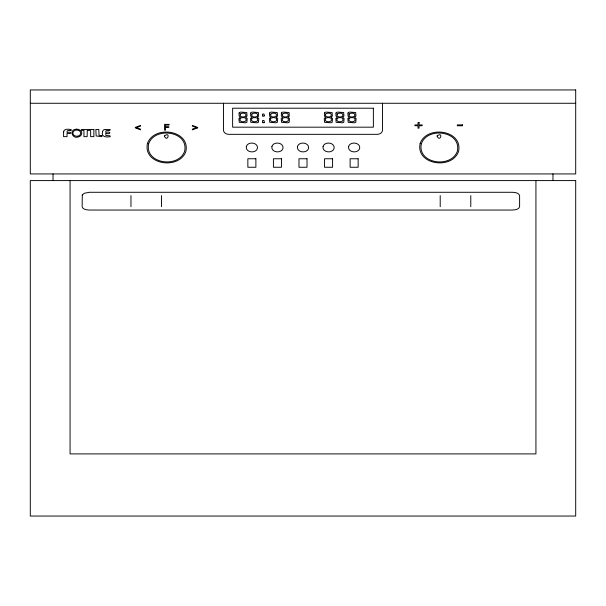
<?xml version="1.0" encoding="UTF-8"?>
<svg xmlns="http://www.w3.org/2000/svg" width="606" height="606" viewBox="0 0 606 606"><rect width="100%" height="100%" fill="white"/><g stroke="black" fill="none" stroke-linecap="round" stroke-linejoin="round"><path stroke-width="0.91" d="M76.204 129.237C68.811 129.404 72.182 139.425 78.401 136.903C80.742 136.539 82.628 133.865 81.431 131.623C81.174 129.29 74.886 128.957 76.939 129.207M30.3 103.27L575.7 103.27M101.763 135.706L99.02 135.312L98.823 129.464L95.846 129.464L96.142 135.956L101.293 136.63L101.967 136.448L101.876 135.744M552.975 173.907L552.975 180.588M535.931 180.588L535.931 453.909L70.069 453.909L70.069 180.588M470.786 195.617L470.786 206.714M440.206 195.617L440.206 206.714M382.537 103.27L382.537 130.146C382.469 132.82 379.591 134.396 377.174 134.335L228.826 134.335C226.409 134.396 223.531 132.82 223.462 130.146L223.462 103.27M161.544 195.617L161.544 206.714M130.972 195.617L130.972 206.714M53.025 173.93L53.025 180.588M87.279 130.532L87.143 136.638L83.931 136.638L83.931 130.434L81.628 130.358L81.446 129.449L89.817 129.449L89.59 130.381L87.279 130.532M63.622 131.934L63.569 136.638L67.046 136.638L67.046 133.343C72.606 134.487 71.758 131.35 67.046 132.358C66.206 129.169 70.773 131.479 71.47 129.995C70.235 129.048 63.547 128.199 63.622 131.934M102.611 131.494C100.626 137.07 106.512 137.494 110.247 136.638L109.959 135.744L105.906 135.57L105.755 133.343C111.299 134.911 111.277 130.851 105.777 132.373C104.558 128.593 110.542 132.267 110.247 129.464C108.209 130.116 103.02 127.972 102.611 131.494M72.765 132.926C72.75 137.047 80.181 137.494 80.712 133.396C80.871 129.086 73.394 128.942 72.765 132.926M240.324 114.072C238.908 117.488 244.392 117.609 245.816 116.034A9.696 9.696 0 0 0 245.816 114.064C244.862 112.852 241.286 112.845 240.324 114.072M240.173 118.534C238.552 122.276 244.339 122.442 245.968 120.799A11.635 11.635 0 0 0 245.968 118.534C244.953 117.291 241.188 117.284 240.173 118.534M251.899 114.072C250.483 117.488 255.974 117.609 257.399 116.034A9.696 9.696 0 0 0 257.399 114.064C256.436 112.852 252.861 112.845 251.899 114.072M251.748 118.534C250.126 122.276 255.921 122.442 257.55 120.799A11.635 11.635 0 0 0 257.55 118.534C256.535 117.291 252.763 117.284 251.748 118.534M270.799 114.072C269.382 117.488 274.866 117.609 276.291 116.034A9.696 9.696 0 0 0 276.291 114.064C275.336 112.852 271.761 112.845 270.799 114.072M270.647 118.534C269.026 122.276 274.813 122.442 276.442 120.799A11.635 11.635 0 0 0 276.442 118.534C275.427 117.291 271.662 117.284 270.647 118.534M282.593 114.072C281.176 117.488 286.661 117.609 288.085 116.034A9.696 9.696 0 0 0 288.085 114.064C287.13 112.852 283.555 112.845 282.593 114.072M282.441 118.534C280.82 122.276 286.608 122.442 288.236 120.799A11.635 11.635 0 0 0 288.236 118.534C287.221 117.291 283.456 117.284 282.441 118.534M325.634 114.072C324.218 117.488 329.702 117.609 331.134 116.034A9.696 9.696 0 0 0 331.126 114.064C330.172 112.852 326.596 112.845 325.634 114.072M325.483 118.534C323.862 122.276 329.656 122.442 331.277 120.799A11.635 11.635 0 0 0 331.285 118.534C330.262 117.291 326.498 117.284 325.483 118.534M337.216 114.072C335.8 117.488 341.284 117.609 342.708 116.034A9.696 9.696 0 0 0 342.708 114.064C341.754 112.852 338.171 112.845 337.216 114.072M337.065 118.534C335.444 122.276 341.231 122.442 342.86 120.799A11.635 11.635 0 0 0 342.86 118.534C341.845 117.291 338.08 117.284 337.065 118.534M349.23 114.072C347.806 117.488 353.298 117.609 354.722 116.034A9.696 9.696 0 0 0 354.722 114.064C353.76 112.852 350.185 112.845 349.23 114.072M349.071 118.534C347.45 122.276 353.245 122.442 354.874 120.799A11.635 11.635 0 0 0 354.874 118.534C353.859 117.291 350.086 117.284 349.071 118.534M239.097 113.163L239.09 116.004L240.294 117.231L238.931 118.518L239.241 122.306L245.453 122.798L246.892 122.306L247.21 118.518L245.824 117.231L247.051 115.996L246.778 112.527L240.733 112.08L239.362 112.527L239.097 113.163M250.679 113.163L250.664 116.004L251.876 117.231L250.513 118.518L250.823 122.306L257.027 122.798L258.467 122.306L258.785 118.518L257.399 117.231L258.626 115.996L258.353 112.527L252.316 112.08L250.945 112.527L250.679 113.163M269.572 113.163L269.564 116.004L270.768 117.231L269.405 118.518L269.723 122.306L275.927 122.798L277.366 122.306L277.684 118.518L276.298 117.231L277.525 115.996L277.253 112.527L271.208 112.08L269.837 112.527L269.572 113.163M281.366 113.163L281.358 116.004L282.563 117.231L281.199 118.518L281.517 122.306L287.721 122.798L289.16 122.306L289.479 118.518L288.092 117.231L289.32 115.996L289.047 112.527L283.002 112.08L281.631 112.527L281.366 113.163M324.415 113.163L324.399 116.004L325.611 117.231L324.24 118.518L324.558 122.306L330.762 122.798L332.202 122.306L332.52 118.518L331.134 117.231L332.361 115.996L332.088 112.527L326.043 112.08L324.672 112.527L324.415 113.163M335.989 113.163L335.982 116.004L337.186 117.231L335.822 118.518L336.133 122.306L342.345 122.798L343.784 122.306L344.102 118.518L342.708 117.231L343.943 115.996L343.67 112.527L337.625 112.08L336.254 112.527L335.989 113.163M348.003 113.163L347.988 116.004L349.2 117.231L347.836 118.518L348.147 122.306L354.351 122.798L355.79 122.306L356.108 118.518L354.722 117.231L355.949 115.996L355.677 112.527L349.639 112.08L348.268 112.527L348.003 113.163M264.186 115.746L264.125 116.185L262.542 116.185L262.55 114.102A2.265 2.265 0 0 1 264.118 114.102L264.186 115.746M264.186 122.26L264.125 122.707L262.542 122.707L262.55 120.624A2.265 2.265 0 0 1 264.118 120.624L264.186 122.26M147.44 143.455C142.774 164.817 179.187 170.142 185.86 151.5C190.526 130.131 154.113 124.806 147.44 143.455M148.667 143.713C144.296 163.711 178.384 168.695 184.633 151.242C189.004 131.237 154.916 126.253 148.667 143.713M164.362 135.994C167.294 143.13 171.104 130.919 164.362 135.994M246.384 146.326C245.044 152.432 255.452 153.954 257.353 148.621C258.694 142.524 248.286 141.001 246.384 146.326M271.95 146.326C270.609 152.432 281.017 153.954 282.919 148.621C284.259 142.524 273.851 141.001 271.95 146.326M297.516 146.326C296.175 152.432 306.583 153.954 308.484 148.621C309.825 142.524 299.417 141.001 297.516 146.326M323.081 146.326C321.741 152.432 332.149 153.954 334.05 148.621C335.391 142.524 324.983 141.001 323.081 146.326M348.647 146.326C347.306 152.432 357.714 153.954 359.616 148.621C360.956 142.524 350.548 141.001 348.647 146.326M420.14 143.455C415.474 164.817 451.887 170.142 458.56 151.5C463.226 130.131 426.813 124.806 420.14 143.455M421.367 143.713C416.996 163.711 451.084 168.695 457.333 151.242C461.704 131.237 427.616 126.253 421.367 143.713M437.062 135.994C439.994 143.13 443.804 130.919 437.062 135.994M82.287 194.965L82.151 206.714C82.939 209.661 86.855 209.888 89.393 210.04L512.365 210.04C514.895 209.888 518.819 209.661 519.607 206.714L519.607 195.617C518.819 192.67 514.895 192.443 512.365 192.284L89.393 192.284L84.272 193.261L82.287 194.965M140.554 125.419L135.236 127.404L135.236 127.866L140.554 129.851L140.554 129.161L136.433 127.639L140.554 126.109L140.554 125.419M197.662 127.866L192.344 129.851L192.344 129.161L196.465 127.639L192.344 126.109L192.344 125.419L197.662 127.404L197.662 127.866M575.7 89.953L30.3 89.953L30.3 173.93L575.7 173.93L575.7 89.953M373.372 108.209L232.628 108.209L232.628 127.177L373.372 127.177L373.372 108.209M419.057 122.495L418.026 122.495L418.026 124.942L414.898 124.942L414.898 125.715L418.026 125.715L418.026 128.161L419.057 128.161L419.057 125.715L422.193 125.715L422.193 124.942L419.057 124.942L419.057 122.495M168.968 124.397L164.552 124.397L164.552 130.161L165.536 130.161L165.536 127.389L168.824 127.389L168.824 126.707L165.536 126.707L165.536 125.078L168.968 125.078L168.968 124.397M462.567 124.889L457.318 124.889L457.318 125.768L462.567 125.768L462.567 124.889M93.869 129.442L90.635 129.442L90.635 136.638L93.869 136.638L93.869 129.442M255.883 158.764L247.854 158.764L247.854 167.256L255.883 167.256L255.883 158.764M281.449 158.764L273.42 158.764L273.42 167.256L281.449 167.256L281.449 158.764M307.015 158.764L298.985 158.764L298.985 167.256L307.015 167.256L307.015 158.764M332.58 158.764L324.551 158.764L324.551 167.256L332.58 167.256L332.58 158.764M358.146 158.764L350.116 158.764L350.116 167.256L358.146 167.256L358.146 158.764M575.7 180.588L30.3 180.588L30.3 516.047L575.7 516.047L575.7 180.588"/></g></svg>
